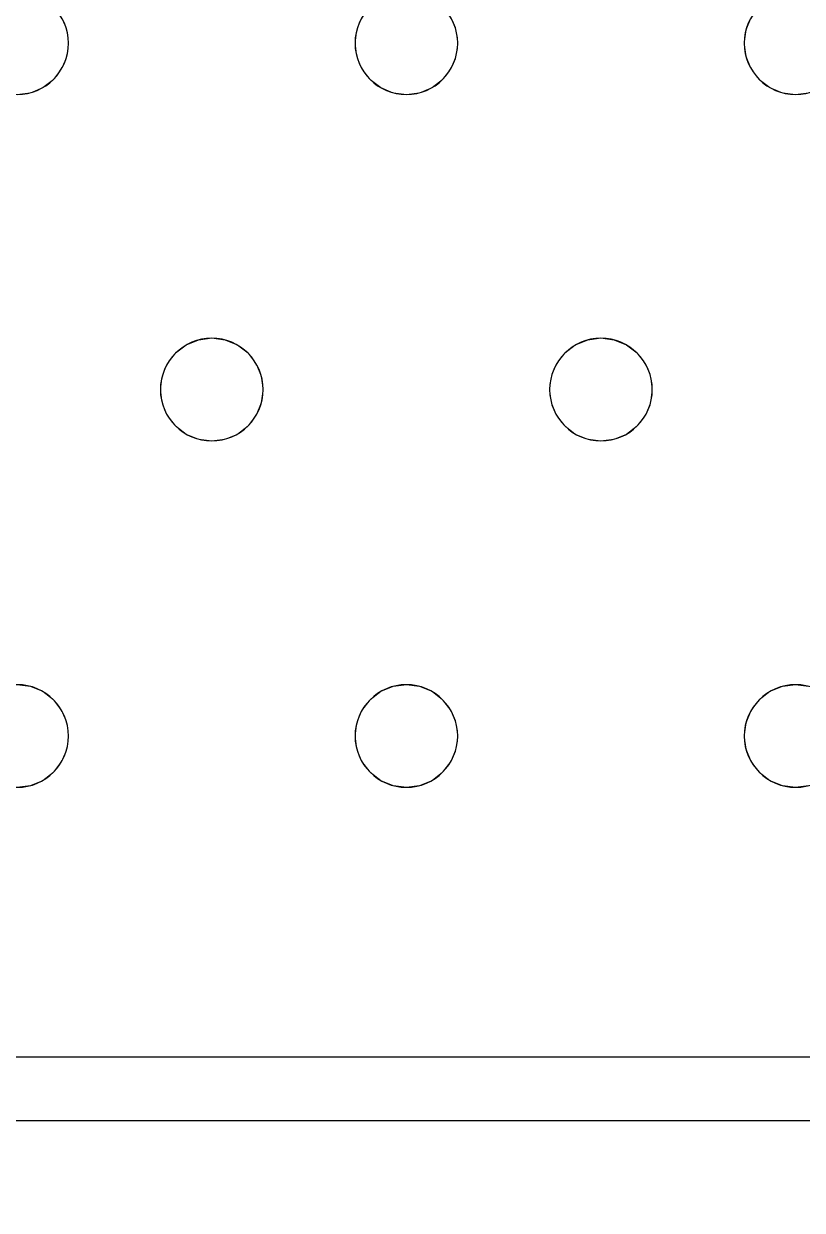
# Model space of a CAD drawing. Header units: millimetres. Extents: x -1 to 1601, y -701 to 1.
# Drawn here: x 1048.3 to 1109, y -405 to -312.5 of the extents above; entities that cross this region are included whole.
import ezdxf

# ---------------------------------------------------------------- set-up
doc = ezdxf.new("R2010")
doc.units = ezdxf.units.MM
doc.layers.add('IQ_200_3D', color=1, linetype='Continuous')
doc.layers.add('IQ_204_2D', color=7, linetype='Continuous')

msp = doc.modelspace()

# ---------------------------------------------------------------- linework, layer by layer
at = {"layer": 'IQ_200_3D', "lineweight": 18}
for points, invisible_edges in [([(122.762, -68.034, 850), (1477.238, -68.034, 850), (1477.238, -397.966, 850), (122.762, -397.966, 850)], 10), ([(122.762, -68.034, 860), (122.762, -397.966, 860), (1477.238, -397.966, 860), (1477.238, -68.034, 860)], 5), ([(1051.648, -312.965, 890), (1051.248, -312, 890), (1051.248, -312, 888), (1051.648, -312.965, 888)], 10), ([(1051.648, -312.965, 888), (1051.248, -312, 888), (1074.653, -312, 888), (1074.254, -312.965, 888)], 10), ([(1051.648, -312.965, 890), (1074.254, -312.965, 890), (1074.653, -312, 890), (1051.248, -312, 890)], 5), ([(1074.653, -312, 890), (1074.254, -312.965, 890), (1074.254, -312.965, 888), (1074.653, -312, 888)], 10), ([(1081.981, -312.965, 890), (1081.582, -312, 890), (1081.582, -312, 888), (1081.981, -312.965, 888)], 10), ([(1081.981, -312.965, 888), (1081.582, -312, 888), (1104.987, -312, 888), (1104.587, -312.965, 888)], 10), ([(1081.981, -312.965, 890), (1104.587, -312.965, 890), (1104.987, -312, 890), (1081.582, -312, 890)], 5), ([(1104.987, -312, 890), (1104.587, -312.965, 890), (1104.587, -312.965, 888), (1104.987, -312, 888)], 10), ([(1051.784, -314, 890), (1051.648, -312.965, 890), (1051.648, -312.965, 888), (1051.784, -314, 888)], 2), ([(1074.254, -312.965, 888), (1074.118, -314, 888), (1051.784, -314, 888), (1051.648, -312.965, 888)], 10), ([(1074.118, -314, 890), (1074.254, -312.965, 890), (1051.784, -314, 890), (1051.648, -315.035, 890)], 10), ([(1051.784, -314, 890), (1074.254, -312.965, 890), (1051.648, -312.965, 890)], 3), ([(1074.254, -312.965, 890), (1074.118, -314, 890), (1074.118, -314, 888), (1074.254, -312.965, 888)], 8), ([(1082.118, -314, 890), (1081.981, -312.965, 890), (1081.981, -312.965, 888), (1082.118, -314, 888)], 2), ([(1104.587, -312.965, 888), (1104.451, -314, 888), (1082.118, -314, 888), (1081.981, -312.965, 888)], 10), ([(1082.118, -314, 890), (1104.451, -314, 890), (1104.587, -312.965, 890), (1081.981, -312.965, 890)], 5), ([(1104.587, -312.965, 890), (1104.451, -314, 890), (1104.451, -314, 888), (1104.587, -312.965, 888)], 8), ([(1074.254, -315.035, 888), (1051.248, -316, 888), (1051.648, -315.035, 888), (1074.118, -314, 888)], 5), ([(1074.254, -315.035, 890), (1074.118, -314, 890), (1051.648, -315.035, 890), (1051.248, -316, 890)], 10), ([(1051.648, -315.035, 890), (1051.784, -314, 890), (1051.784, -314, 888), (1051.648, -315.035, 888)], 8), ([(1051.784, -314, 888), (1074.118, -314, 888), (1051.648, -315.035, 888)], 3), ([(1074.118, -314, 890), (1074.254, -315.035, 890), (1074.254, -315.035, 888), (1074.118, -314, 888)], 2), ([(1104.587, -315.035, 888), (1081.582, -316, 888), (1081.981, -315.035, 888), (1104.451, -314, 888)], 5), ([(1081.981, -315.035, 890), (1082.118, -314, 890), (1082.118, -314, 888), (1081.981, -315.035, 888)], 8), ([(1104.451, -314, 888), (1081.981, -315.035, 888), (1082.118, -314, 888)], 13), ([(1081.981, -315.035, 890), (1104.587, -315.035, 890), (1104.451, -314, 890), (1082.118, -314, 890)], 5), ([(1104.451, -314, 890), (1104.587, -315.035, 890), (1104.587, -315.035, 888), (1104.451, -314, 888)], 2), ([(1051.248, -316, 890), (1051.648, -315.035, 890), (1051.648, -315.035, 888), (1051.248, -316, 888)], 10), ([(1074.653, -316, 888), (1051.248, -316, 888), (1074.254, -315.035, 888)], 3), ([(1074.653, -316, 890), (1074.254, -315.035, 890), (1051.248, -316, 890), (1062.951, -337, 890)], 14), ([(1074.254, -315.035, 890), (1074.653, -316, 890), (1074.653, -316, 888), (1074.254, -315.035, 888)], 10), ([(1081.582, -316, 890), (1081.981, -315.035, 890), (1081.981, -315.035, 888), (1081.582, -316, 888)], 10), ([(1104.587, -315.035, 888), (1104.987, -316, 888), (1081.582, -316, 888)], 14), ([(1104.987, -316, 890), (1104.587, -315.035, 890), (1081.582, -316, 890), (1093.284, -337, 890)], 14), ([(1104.587, -315.035, 890), (1081.981, -315.035, 890), (1081.582, -316, 890)], 13), ([(1104.587, -315.035, 890), (1104.987, -316, 890), (1104.987, -316, 888), (1104.587, -315.035, 888)], 10), ([(1050.613, -316.828, 890), (1051.248, -316, 890), (1051.248, -316, 888), (1050.613, -316.828, 888)], 10), ([(1062.951, -337, 888), (1050.613, -316.828, 888), (1051.248, -316, 888), (1074.653, -316, 888)], 13), ([(1062.951, -337, 890), (1051.248, -316, 890), (1050.613, -316.828, 890), (1061.916, -337.136, 890)], 5), ([(1062.951, -337, 888), (1074.653, -316, 888), (1075.289, -316.828, 888), (1063.986, -337.136, 888)], 5), ([(1075.289, -316.828, 890), (1074.653, -316, 890), (1062.951, -337, 890), (1063.986, -337.136, 890)], 10), ([(1074.653, -316, 890), (1075.289, -316.828, 890), (1075.289, -316.828, 888), (1074.653, -316, 888)], 10), ([(1080.946, -316.828, 890), (1081.582, -316, 890), (1081.582, -316, 888), (1080.946, -316.828, 888)], 10), ([(1080.946, -316.828, 888), (1081.582, -316, 888), (1093.284, -337, 888), (1092.249, -337.136, 888)], 10), ([(1080.946, -316.828, 890), (1092.249, -337.136, 890), (1093.284, -337, 890), (1081.582, -316, 890)], 5), ([(1104.987, -316, 888), (1105.622, -316.828, 888), (1093.284, -337, 888), (1081.582, -316, 888)], 14), ([(1093.284, -337, 890), (1105.622, -316.828, 890), (1104.987, -316, 890)], 13), ([(1104.987, -316, 890), (1105.622, -316.828, 890), (1105.622, -316.828, 888), (1104.987, -316, 888)], 10), ([(1049.784, -317.464, 890), (1050.613, -316.828, 890), (1050.613, -316.828, 888), (1049.784, -317.464, 888)], 10), ([(1049.784, -317.464, 888), (1050.613, -316.828, 888), (1061.916, -337.136, 888), (1060.951, -337.536, 888)], 10), ([(1049.784, -317.464, 890), (1061.916, -337.136, 890), (1050.613, -316.828, 890)], 3), ([(1050.613, -316.828, 888), (1062.951, -337, 888), (1061.916, -337.136, 888)], 13), ([(1063.986, -337.136, 888), (1075.289, -316.828, 888), (1076.118, -317.464, 888)], 13), ([(1063.986, -337.136, 890), (1064.951, -337.536, 890), (1076.118, -317.464, 890), (1075.289, -316.828, 890)], 10), ([(1075.289, -316.828, 890), (1076.118, -317.464, 890), (1076.118, -317.464, 888), (1075.289, -316.828, 888)], 10), ([(1080.118, -317.464, 890), (1080.946, -316.828, 890), (1080.946, -316.828, 888), (1080.118, -317.464, 888)], 10), ([(1080.118, -317.464, 888), (1080.946, -316.828, 888), (1092.249, -337.136, 888), (1091.284, -337.536, 888)], 10), ([(1080.118, -317.464, 890), (1091.284, -337.536, 890), (1092.249, -337.136, 890), (1080.946, -316.828, 890)], 5), ([(1094.32, -337.136, 888), (1093.284, -337, 888), (1105.622, -316.828, 888), (1106.451, -317.464, 888)], 10), ([(1094.32, -337.136, 890), (1106.451, -317.464, 890), (1105.622, -316.828, 890), (1093.284, -337, 890)], 5), ([(1105.622, -316.828, 890), (1106.451, -317.464, 890), (1106.451, -317.464, 888), (1105.622, -316.828, 888)], 10), ([(1036.082, -339, 888), (1035.446, -338.172, 888), (1047.784, -318, 888), (1059.487, -339, 888)], 14), ([(1047.784, -318, 890), (1036.082, -339, 890), (1059.487, -339, 890), (1060.123, -338.172, 890)], 11), ([(1048.82, -317.864, 888), (1047.784, -318, 888), (1047.784, -318, 890), (1048.82, -317.864, 890)], 10), ([(1047.784, -318, 888), (1048.82, -317.864, 888), (1060.123, -338.172, 888), (1059.487, -339, 888)], 10), ([(1048.82, -317.864, 890), (1047.784, -318, 890), (1060.123, -338.172, 890), (1060.951, -337.536, 890)], 10), ([(1048.82, -317.864, 890), (1049.784, -317.464, 890), (1049.784, -317.464, 888), (1048.82, -317.864, 888)], 10), ([(1048.82, -317.864, 888), (1049.784, -317.464, 888), (1060.951, -337.536, 888), (1060.123, -338.172, 888)], 10), ([(1049.784, -317.464, 890), (1048.82, -317.864, 890), (1060.951, -337.536, 890), (1061.916, -337.136, 890)], 10), ([(1064.951, -337.536, 888), (1063.986, -337.136, 888), (1076.118, -317.464, 888), (1077.082, -317.864, 888)], 10), ([(1077.082, -317.864, 890), (1076.118, -317.464, 890), (1064.951, -337.536, 890), (1065.779, -338.172, 890)], 10), ([(1077.082, -317.864, 888), (1078.118, -318, 888), (1065.779, -338.172, 888), (1064.951, -337.536, 888)], 10), ([(1078.118, -318, 890), (1077.082, -317.864, 890), (1065.779, -338.172, 890), (1066.415, -339, 890)], 10), ([(1078.118, -318, 888), (1089.82, -339, 888), (1066.415, -339, 888), (1065.779, -338.172, 888)], 11), ([(1089.82, -339, 890), (1090.456, -338.172, 890), (1078.118, -318, 890), (1066.415, -339, 890)], 14), ([(1076.118, -317.464, 890), (1077.082, -317.864, 890), (1077.082, -317.864, 888), (1076.118, -317.464, 888)], 10), ([(1078.118, -318, 888), (1077.082, -317.864, 888), (1077.082, -317.864, 890), (1078.118, -318, 890)], 10), ([(1079.153, -317.864, 888), (1078.118, -318, 888), (1078.118, -318, 890), (1079.153, -317.864, 890)], 10), ([(1078.118, -318, 888), (1079.153, -317.864, 888), (1090.456, -338.172, 888), (1089.82, -339, 888)], 10), ([(1090.456, -338.172, 890), (1091.284, -337.536, 890), (1079.153, -317.864, 890), (1078.118, -318, 890)], 10), ([(1079.153, -317.864, 890), (1080.118, -317.464, 890), (1080.118, -317.464, 888), (1079.153, -317.864, 888)], 10), ([(1079.153, -317.864, 888), (1080.118, -317.464, 888), (1091.284, -337.536, 888), (1090.456, -338.172, 888)], 10), ([(1079.153, -317.864, 890), (1091.284, -337.536, 890), (1080.118, -317.464, 890)], 3), ([(1095.284, -337.536, 888), (1094.32, -337.136, 888), (1106.451, -317.464, 888), (1107.416, -317.864, 888)], 10), ([(1095.284, -337.536, 890), (1107.416, -317.864, 890), (1106.451, -317.464, 890), (1094.32, -337.136, 890)], 5), ([(1107.416, -317.864, 888), (1108.451, -318, 888), (1096.113, -338.172, 888), (1095.284, -337.536, 888)], 10), ([(1095.284, -337.536, 890), (1096.113, -338.172, 890), (1107.416, -317.864, 890)], 14), ([(1108.451, -318, 890), (1107.416, -317.864, 890), (1096.113, -338.172, 890), (1096.748, -339, 890)], 10), ([(1096.748, -339, 888), (1096.113, -338.172, 888), (1108.451, -318, 888), (1120.154, -339, 888)], 14), ([(1120.154, -339, 890), (1108.451, -318, 890), (1096.748, -339, 890), (1097.148, -339.965, 890)], 11), ([(1106.451, -317.464, 890), (1107.416, -317.864, 890), (1107.416, -317.864, 888), (1106.451, -317.464, 888)], 10), ([(1108.451, -318, 888), (1107.416, -317.864, 888), (1107.416, -317.864, 890), (1108.451, -318, 890)], 10), ([(1109.486, -317.864, 888), (1108.451, -318, 888), (1108.451, -318, 890), (1109.486, -317.864, 890)], 10), ([(1108.451, -318, 888), (1109.486, -317.864, 888), (1120.789, -338.172, 888), (1120.154, -339, 888)], 10), ([(1120.789, -338.172, 890), (1109.486, -317.864, 890), (1108.451, -318, 890), (1120.154, -339, 890)], 5), ([(1060.951, -337.536, 890), (1060.123, -338.172, 890), (1060.123, -338.172, 888), (1060.951, -337.536, 888)], 10), ([(1061.916, -337.136, 890), (1060.951, -337.536, 890), (1060.951, -337.536, 888), (1061.916, -337.136, 888)], 10), ([(1061.916, -337.136, 888), (1062.951, -337, 888), (1062.951, -337, 890), (1061.916, -337.136, 890)], 10), ([(1062.951, -337, 888), (1063.986, -337.136, 888), (1063.986, -337.136, 890), (1062.951, -337, 890)], 10), ([(1064.951, -337.536, 890), (1063.986, -337.136, 890), (1063.986, -337.136, 888), (1064.951, -337.536, 888)], 10), ([(1065.779, -338.172, 890), (1064.951, -337.536, 890), (1064.951, -337.536, 888), (1065.779, -338.172, 888)], 10), ([(1091.284, -337.536, 890), (1090.456, -338.172, 890), (1090.456, -338.172, 888), (1091.284, -337.536, 888)], 10), ([(1092.249, -337.136, 890), (1091.284, -337.536, 890), (1091.284, -337.536, 888), (1092.249, -337.136, 888)], 10), ([(1092.249, -337.136, 888), (1093.284, -337, 888), (1093.284, -337, 890), (1092.249, -337.136, 890)], 10), ([(1093.284, -337, 888), (1094.32, -337.136, 888), (1094.32, -337.136, 890), (1093.284, -337, 890)], 10), ([(1095.284, -337.536, 890), (1094.32, -337.136, 890), (1094.32, -337.136, 888), (1095.284, -337.536, 888)], 10), ([(1096.113, -338.172, 890), (1095.284, -337.536, 890), (1095.284, -337.536, 888), (1096.113, -338.172, 888)], 10), ([(1060.123, -338.172, 890), (1059.487, -339, 890), (1059.487, -339, 888), (1060.123, -338.172, 888)], 10), ([(1066.415, -339, 890), (1065.779, -338.172, 890), (1065.779, -338.172, 888), (1066.415, -339, 888)], 10), ([(1090.456, -338.172, 890), (1089.82, -339, 890), (1089.82, -339, 888), (1090.456, -338.172, 888)], 10), ([(1096.748, -339, 890), (1096.113, -338.172, 890), (1096.113, -338.172, 888), (1096.748, -339, 888)], 10), ([(1036.481, -339.965, 888), (1036.082, -339, 888), (1059.487, -339, 888), (1059.087, -339.965, 888)], 10), ([(1036.481, -339.965, 890), (1059.087, -339.965, 890), (1059.487, -339, 890), (1036.082, -339, 890)], 5), ([(1059.487, -339, 890), (1059.087, -339.965, 890), (1059.087, -339.965, 888), (1059.487, -339, 888)], 10), ([(1066.815, -339.965, 890), (1066.415, -339, 890), (1066.415, -339, 888), (1066.815, -339.965, 888)], 10), ([(1066.815, -339.965, 888), (1066.415, -339, 888), (1089.82, -339, 888)], 14), ([(1066.815, -339.965, 890), (1089.421, -339.965, 890), (1089.82, -339, 890), (1066.415, -339, 890)], 5), ([(1089.421, -339.965, 888), (1066.951, -341, 888), (1066.815, -339.965, 888), (1089.82, -339, 888)], 5), ([(1089.82, -339, 890), (1089.421, -339.965, 890), (1089.421, -339.965, 888), (1089.82, -339, 888)], 10), ([(1097.148, -339.965, 890), (1096.748, -339, 890), (1096.748, -339, 888), (1097.148, -339.965, 888)], 10), ([(1097.148, -339.965, 888), (1096.748, -339, 888), (1120.154, -339, 888), (1119.754, -339.965, 888)], 10), ([(1097.148, -339.965, 890), (1119.754, -339.965, 890), (1120.154, -339, 890)], 13), ([(1036.618, -341, 888), (1036.481, -339.965, 888), (1059.087, -339.965, 888), (1058.951, -341, 888)], 10), ([(1036.618, -341, 890), (1058.951, -341, 890), (1059.087, -339.965, 890), (1036.481, -339.965, 890)], 5), ([(1059.087, -339.965, 890), (1058.951, -341, 890), (1058.951, -341, 888), (1059.087, -339.965, 888)], 8), ([(1066.951, -341, 890), (1066.815, -339.965, 890), (1066.815, -339.965, 888), (1066.951, -341, 888)], 2), ([(1089.284, -341, 888), (1066.815, -342.035, 888), (1066.951, -341, 888), (1089.421, -339.965, 888)], 5), ([(1066.951, -341, 890), (1089.284, -341, 890), (1089.421, -339.965, 890), (1066.815, -339.965, 890)], 5), ([(1089.421, -339.965, 890), (1089.284, -341, 890), (1089.284, -341, 888), (1089.421, -339.965, 888)], 8), ([(1097.284, -341, 890), (1097.148, -339.965, 890), (1097.148, -339.965, 888), (1097.284, -341, 888)], 2), ([(1119.618, -341, 888), (1097.148, -342.035, 888), (1097.284, -341, 888), (1119.754, -339.965, 888)], 5), ([(1119.754, -339.965, 888), (1097.284, -341, 888), (1097.148, -339.965, 888)], 13), ([(1097.284, -341, 890), (1119.618, -341, 890), (1119.754, -339.965, 890), (1097.148, -339.965, 890)], 5), ([(1036.481, -342.035, 888), (1036.618, -341, 888), (1058.951, -341, 888), (1059.087, -342.035, 888)], 10), ([(1036.481, -342.035, 890), (1059.087, -342.035, 890), (1058.951, -341, 890), (1036.618, -341, 890)], 5), ([(1058.951, -341, 890), (1059.087, -342.035, 890), (1059.087, -342.035, 888), (1058.951, -341, 888)], 2), ([(1089.421, -342.035, 888), (1066.415, -343, 888), (1066.815, -342.035, 888), (1089.284, -341, 888)], 5), ([(1066.815, -342.035, 890), (1066.951, -341, 890), (1066.951, -341, 888), (1066.815, -342.035, 888)], 8), ([(1066.815, -342.035, 890), (1089.421, -342.035, 890), (1089.284, -341, 890), (1066.951, -341, 890)], 5), ([(1089.284, -341, 890), (1089.421, -342.035, 890), (1089.421, -342.035, 888), (1089.284, -341, 888)], 2), ([(1097.148, -342.035, 888), (1119.618, -341, 888), (1119.754, -342.035, 888), (1096.748, -343, 888)], 5), ([(1097.148, -342.035, 890), (1097.284, -341, 890), (1097.284, -341, 888), (1097.148, -342.035, 888)], 8), ([(1097.148, -342.035, 890), (1119.754, -342.035, 890), (1119.618, -341, 890), (1097.284, -341, 890)], 5), ([(1036.082, -343, 888), (1036.481, -342.035, 888), (1059.087, -342.035, 888), (1059.487, -343, 888)], 10), ([(1059.087, -342.035, 890), (1036.481, -342.035, 890), (1036.082, -343, 890), (1059.487, -343, 890)], 5), ([(1059.087, -342.035, 890), (1059.487, -343, 890), (1059.487, -343, 888), (1059.087, -342.035, 888)], 10), ([(1066.415, -343, 890), (1066.815, -342.035, 890), (1066.815, -342.035, 888), (1066.415, -343, 888)], 10), ([(1089.421, -342.035, 888), (1089.82, -343, 888), (1066.415, -343, 888)], 14), ([(1066.415, -343, 890), (1089.82, -343, 890), (1089.421, -342.035, 890), (1066.815, -342.035, 890)], 5), ([(1089.421, -342.035, 890), (1089.82, -343, 890), (1089.82, -343, 888), (1089.421, -342.035, 888)], 10), ([(1096.748, -343, 890), (1097.148, -342.035, 890), (1097.148, -342.035, 888), (1096.748, -343, 888)], 10), ([(1096.748, -343, 888), (1119.754, -342.035, 888), (1120.154, -343, 888), (1108.451, -364, 888)], 13), ([(1119.754, -342.035, 890), (1097.148, -342.035, 890), (1096.748, -343, 890), (1120.154, -343, 890)], 5), ([(1059.487, -343, 888), (1060.123, -343.828, 888), (1047.784, -364, 888), (1036.082, -343, 888)], 14), ([(1059.487, -343, 890), (1036.082, -343, 890), (1047.784, -364, 890)], 15), ([(1060.123, -343.828, 890), (1059.487, -343, 890), (1047.784, -364, 890), (1048.82, -364.136, 890)], 10), ([(1059.487, -343, 890), (1060.123, -343.828, 890), (1060.123, -343.828, 888), (1059.487, -343, 888)], 10), ([(1065.779, -343.828, 890), (1066.415, -343, 890), (1066.415, -343, 888), (1065.779, -343.828, 888)], 10), ([(1078.118, -364, 888), (1065.779, -343.828, 888), (1066.415, -343, 888), (1089.82, -343, 888)], 13), ([(1066.415, -343, 890), (1065.779, -343.828, 890), (1078.118, -364, 890)], 14), ([(1078.118, -364, 890), (1090.456, -343.828, 890), (1089.82, -343, 890), (1066.415, -343, 890)], 13), ([(1090.456, -343.828, 888), (1079.153, -364.136, 888), (1078.118, -364, 888), (1089.82, -343, 888)], 5), ([(1089.82, -343, 890), (1090.456, -343.828, 890), (1090.456, -343.828, 888), (1089.82, -343, 888)], 10), ([(1096.113, -343.828, 890), (1096.748, -343, 890), (1096.748, -343, 888), (1096.113, -343.828, 888)], 10), ([(1096.113, -343.828, 888), (1096.748, -343, 888), (1108.451, -364, 888)], 14), ([(1108.451, -364, 890), (1096.748, -343, 890), (1096.113, -343.828, 890), (1107.416, -364.136, 890)], 5), ([(1108.451, -364, 890), (1120.789, -343.828, 890), (1120.154, -343, 890), (1096.748, -343, 890)], 13), ([(1108.451, -364, 888), (1120.154, -343, 888), (1120.789, -343.828, 888), (1109.486, -364.136, 888)], 5), ([(1060.123, -343.828, 888), (1060.951, -344.464, 888), (1048.82, -364.136, 888), (1047.784, -364, 888)], 10), ([(1060.951, -344.464, 890), (1060.123, -343.828, 890), (1048.82, -364.136, 890), (1049.784, -364.536, 890)], 10), ([(1060.123, -343.828, 890), (1060.951, -344.464, 890), (1060.951, -344.464, 888), (1060.123, -343.828, 888)], 10), ([(1064.951, -344.464, 890), (1065.779, -343.828, 890), (1065.779, -343.828, 888), (1064.951, -344.464, 888)], 10), ([(1077.082, -364.136, 888), (1064.951, -344.464, 888), (1065.779, -343.828, 888), (1078.118, -364, 888)], 5), ([(1077.082, -364.136, 890), (1078.118, -364, 890), (1065.779, -343.828, 890), (1064.951, -344.464, 890)], 10), ([(1079.153, -364.136, 890), (1091.284, -344.464, 890), (1090.456, -343.828, 890), (1078.118, -364, 890)], 5), ([(1079.153, -364.136, 888), (1090.456, -343.828, 888), (1091.284, -344.464, 888)], 13), ([(1090.456, -343.828, 890), (1091.284, -344.464, 890), (1091.284, -344.464, 888), (1090.456, -343.828, 888)], 10), ([(1095.284, -344.464, 890), (1096.113, -343.828, 890), (1096.113, -343.828, 888), (1095.284, -344.464, 888)], 10), ([(1096.113, -343.828, 888), (1108.451, -364, 888), (1107.416, -364.136, 888), (1095.284, -344.464, 888)], 5), ([(1107.416, -364.136, 890), (1096.113, -343.828, 890), (1095.284, -344.464, 890), (1106.451, -364.536, 890)], 5), ([(1120.789, -343.828, 890), (1108.451, -364, 890), (1109.486, -364.136, 890), (1121.618, -344.464, 890)], 5), ([(1060.951, -344.464, 888), (1061.916, -344.864, 888), (1049.784, -364.536, 888), (1048.82, -364.136, 888)], 10), ([(1061.916, -344.864, 890), (1060.951, -344.464, 890), (1049.784, -364.536, 890), (1050.613, -365.172, 890)], 10), ([(1061.916, -344.864, 888), (1062.951, -345, 888), (1050.613, -365.172, 888), (1049.784, -364.536, 888)], 10), ([(1062.951, -345, 890), (1061.916, -344.864, 890), (1050.613, -365.172, 890), (1051.248, -366, 890)], 10), ([(1060.951, -344.464, 890), (1061.916, -344.864, 890), (1061.916, -344.864, 888), (1060.951, -344.464, 888)], 10), ([(1062.951, -345, 888), (1061.916, -344.864, 888), (1061.916, -344.864, 890), (1062.951, -345, 890)], 10), ([(1063.986, -344.864, 888), (1062.951, -345, 888), (1062.951, -345, 890), (1063.986, -344.864, 890)], 10), ([(1075.289, -365.172, 888), (1074.653, -366, 888), (1062.951, -345, 888), (1063.986, -344.864, 888)], 10), ([(1062.951, -345, 890), (1075.289, -365.172, 890), (1063.986, -344.864, 890)], 3), ([(1063.986, -344.864, 890), (1064.951, -344.464, 890), (1064.951, -344.464, 888), (1063.986, -344.864, 888)], 10), ([(1076.118, -364.536, 888), (1063.986, -344.864, 888), (1064.951, -344.464, 888), (1077.082, -364.136, 888)], 5), ([(1063.986, -344.864, 890), (1075.289, -365.172, 890), (1076.118, -364.536, 890), (1064.951, -344.464, 890)], 5), ([(1076.118, -364.536, 888), (1075.289, -365.172, 888), (1063.986, -344.864, 888)], 14), ([(1077.082, -364.136, 890), (1064.951, -344.464, 890), (1076.118, -364.536, 890)], 3), ([(1080.118, -364.536, 888), (1079.153, -364.136, 888), (1091.284, -344.464, 888), (1092.249, -344.864, 888)], 10), ([(1091.284, -344.464, 890), (1079.153, -364.136, 890), (1080.118, -364.536, 890)], 13), ([(1092.249, -344.864, 890), (1091.284, -344.464, 890), (1080.118, -364.536, 890), (1080.946, -365.172, 890)], 10), ([(1080.946, -365.172, 888), (1080.118, -364.536, 888), (1092.249, -344.864, 888), (1093.284, -345, 888)], 10), ([(1093.284, -345, 890), (1092.249, -344.864, 890), (1080.946, -365.172, 890), (1081.582, -366, 890)], 10), ([(1091.284, -344.464, 890), (1092.249, -344.864, 890), (1092.249, -344.864, 888), (1091.284, -344.464, 888)], 10), ([(1093.284, -345, 888), (1092.249, -344.864, 888), (1092.249, -344.864, 890), (1093.284, -345, 890)], 10), ([(1094.32, -344.864, 888), (1093.284, -345, 888), (1093.284, -345, 890), (1094.32, -344.864, 890)], 10), ([(1105.622, -365.172, 888), (1093.284, -345, 888), (1094.32, -344.864, 888), (1106.451, -364.536, 888)], 5), ([(1094.32, -344.864, 890), (1093.284, -345, 890), (1105.622, -365.172, 890), (1106.451, -364.536, 890)], 10), ([(1094.32, -344.864, 890), (1095.284, -344.464, 890), (1095.284, -344.464, 888), (1094.32, -344.864, 888)], 10), ([(1106.451, -364.536, 888), (1094.32, -344.864, 888), (1095.284, -344.464, 888), (1107.416, -364.136, 888)], 5), ([(1094.32, -344.864, 890), (1106.451, -364.536, 890), (1095.284, -344.464, 890)], 3), ([(1051.248, -366, 888), (1050.613, -365.172, 888), (1062.951, -345, 888), (1074.653, -366, 888)], 14), ([(1074.653, -366, 890), (1075.289, -365.172, 890), (1062.951, -345, 890), (1051.248, -366, 890)], 14), ([(1081.582, -366, 888), (1080.946, -365.172, 888), (1093.284, -345, 888), (1104.987, -366, 888)], 14), ([(1093.284, -345, 890), (1081.582, -366, 890), (1104.987, -366, 890), (1105.622, -365.172, 890)], 11), ([(1093.284, -345, 888), (1105.622, -365.172, 888), (1104.987, -366, 888)], 13), ([(1047.784, -364, 888), (1048.82, -364.136, 888), (1048.82, -364.136, 890), (1047.784, -364, 890)], 10), ([(1049.784, -364.536, 890), (1048.82, -364.136, 890), (1048.82, -364.136, 888), (1049.784, -364.536, 888)], 10), ([(1077.082, -364.136, 890), (1076.118, -364.536, 890), (1076.118, -364.536, 888), (1077.082, -364.136, 888)], 10), ([(1077.082, -364.136, 888), (1078.118, -364, 888), (1078.118, -364, 890), (1077.082, -364.136, 890)], 10), ([(1078.118, -364, 888), (1079.153, -364.136, 888), (1079.153, -364.136, 890), (1078.118, -364, 890)], 10), ([(1080.118, -364.536, 890), (1079.153, -364.136, 890), (1079.153, -364.136, 888), (1080.118, -364.536, 888)], 10), ([(1107.416, -364.136, 890), (1106.451, -364.536, 890), (1106.451, -364.536, 888), (1107.416, -364.136, 888)], 10), ([(1107.416, -364.136, 888), (1108.451, -364, 888), (1108.451, -364, 890), (1107.416, -364.136, 890)], 10), ([(1108.451, -364, 888), (1109.486, -364.136, 888), (1109.486, -364.136, 890), (1108.451, -364, 890)], 10), ([(1050.613, -365.172, 890), (1049.784, -364.536, 890), (1049.784, -364.536, 888), (1050.613, -365.172, 888)], 10), ([(1051.248, -366, 890), (1050.613, -365.172, 890), (1050.613, -365.172, 888), (1051.248, -366, 888)], 10), ([(1075.289, -365.172, 890), (1074.653, -366, 890), (1074.653, -366, 888), (1075.289, -365.172, 888)], 10), ([(1076.118, -364.536, 890), (1075.289, -365.172, 890), (1075.289, -365.172, 888), (1076.118, -364.536, 888)], 10), ([(1080.946, -365.172, 890), (1080.118, -364.536, 890), (1080.118, -364.536, 888), (1080.946, -365.172, 888)], 10), ([(1081.582, -366, 890), (1080.946, -365.172, 890), (1080.946, -365.172, 888), (1081.582, -366, 888)], 10), ([(1105.622, -365.172, 890), (1104.987, -366, 890), (1104.987, -366, 888), (1105.622, -365.172, 888)], 10), ([(1106.451, -364.536, 890), (1105.622, -365.172, 890), (1105.622, -365.172, 888), (1106.451, -364.536, 888)], 10), ([(1051.648, -366.965, 890), (1051.248, -366, 890), (1051.248, -366, 888), (1051.648, -366.965, 888)], 10), ([(1051.648, -366.965, 888), (1051.248, -366, 888), (1074.653, -366, 888), (1074.254, -366.965, 888)], 10), ([(1074.653, -366, 890), (1051.248, -366, 890), (1051.648, -366.965, 890), (1074.254, -366.965, 890)], 5), ([(1074.653, -366, 890), (1074.254, -366.965, 890), (1074.254, -366.965, 888), (1074.653, -366, 888)], 10), ([(1081.981, -366.965, 890), (1081.582, -366, 890), (1081.582, -366, 888), (1081.981, -366.965, 888)], 10), ([(1104.987, -366, 888), (1104.587, -366.965, 888), (1081.981, -366.965, 888), (1081.582, -366, 888)], 10), ([(1104.987, -366, 890), (1081.582, -366, 890), (1081.981, -366.965, 890)], 13), ([(1081.981, -366.965, 890), (1082.118, -368, 890), (1104.587, -366.965, 890), (1104.987, -366, 890)], 10), ([(1104.987, -366, 890), (1104.587, -366.965, 890), (1104.587, -366.965, 888), (1104.987, -366, 888)], 10), ([(1051.784, -368, 890), (1051.648, -366.965, 890), (1051.648, -366.965, 888), (1051.784, -368, 888)], 2), ([(1074.118, -368, 888), (1051.648, -369.035, 888), (1051.784, -368, 888), (1074.254, -366.965, 888)], 5), ([(1051.784, -368, 888), (1051.648, -366.965, 888), (1074.254, -366.965, 888)], 14), ([(1051.784, -368, 890), (1074.118, -368, 890), (1074.254, -366.965, 890), (1051.648, -366.965, 890)], 5), ([(1074.254, -366.965, 890), (1074.118, -368, 890), (1074.118, -368, 888), (1074.254, -366.965, 888)], 8), ([(1082.118, -368, 890), (1081.981, -366.965, 890), (1081.981, -366.965, 888), (1082.118, -368, 888)], 2), ([(1082.118, -368, 888), (1081.981, -366.965, 888), (1104.587, -366.965, 888), (1104.451, -368, 888)], 10), ([(1082.118, -368, 890), (1081.981, -369.035, 890), (1104.451, -368, 890), (1104.587, -366.965, 890)], 10), ([(1104.587, -366.965, 890), (1104.451, -368, 890), (1104.451, -368, 888), (1104.587, -366.965, 888)], 8), ([(1074.254, -369.035, 888), (1051.248, -370, 888), (1051.648, -369.035, 888), (1074.118, -368, 888)], 5), ([(1051.648, -369.035, 890), (1051.784, -368, 890), (1051.784, -368, 888), (1051.648, -369.035, 888)], 8), ([(1051.648, -369.035, 890), (1074.254, -369.035, 890), (1074.118, -368, 890), (1051.784, -368, 890)], 5), ([(1074.118, -368, 890), (1074.254, -369.035, 890), (1074.254, -369.035, 888), (1074.118, -368, 888)], 2), ([(1081.981, -369.035, 890), (1082.118, -368, 890), (1082.118, -368, 888), (1081.981, -369.035, 888)], 8), ([(1081.981, -369.035, 888), (1082.118, -368, 888), (1104.451, -368, 888), (1104.587, -369.035, 888)], 10), ([(1104.451, -368, 890), (1081.981, -369.035, 890), (1104.587, -369.035, 890)], 3), ([(1104.451, -368, 890), (1104.587, -369.035, 890), (1104.587, -369.035, 888), (1104.451, -368, 888)], 2), ([(1074.653, -370, 888), (1050.613, -370.828, 888), (1051.248, -370, 888), (1074.254, -369.035, 888)], 5), ([(1051.248, -370, 890), (1051.648, -369.035, 890), (1051.648, -369.035, 888), (1051.248, -370, 888)], 10), ([(1074.254, -369.035, 890), (1051.648, -369.035, 890), (1051.248, -370, 890), (1074.653, -370, 890)], 5), ([(1074.254, -369.035, 890), (1074.653, -370, 890), (1074.653, -370, 888), (1074.254, -369.035, 888)], 10), ([(1104.987, -370, 888), (1080.946, -370.828, 888), (1081.582, -370, 888), (1104.587, -369.035, 888)], 5), ([(1081.582, -370, 890), (1081.981, -369.035, 890), (1081.981, -369.035, 888), (1081.582, -370, 888)], 10), ([(1081.582, -370, 888), (1081.981, -369.035, 888), (1104.587, -369.035, 888)], 14), ([(1081.582, -370, 890), (1104.987, -370, 890), (1104.587, -369.035, 890), (1081.981, -369.035, 890)], 5), ([(1104.587, -369.035, 890), (1104.987, -370, 890), (1104.987, -370, 888), (1104.587, -369.035, 888)], 10), ([(1075.289, -370.828, 888), (1049.784, -371.464, 888), (1050.613, -370.828, 888), (1074.653, -370, 888)], 5), ([(1049.784, -371.464, 890), (1050.613, -370.828, 890), (1050.613, -370.828, 888), (1049.784, -371.464, 888)], 10), ([(1075.289, -370.828, 888), (1076.118, -371.464, 888), (1049.784, -371.464, 888)], 14), ([(1049.784, -371.464, 890), (1076.118, -371.464, 890), (1075.289, -370.828, 890), (1050.613, -370.828, 890)], 5), ([(1050.613, -370.828, 890), (1051.248, -370, 890), (1051.248, -370, 888), (1050.613, -370.828, 888)], 10), ([(1050.613, -370.828, 890), (1075.289, -370.828, 890), (1074.653, -370, 890), (1051.248, -370, 890)], 5), ([(1074.653, -370, 890), (1075.289, -370.828, 890), (1075.289, -370.828, 888), (1074.653, -370, 888)], 10), ([(1075.289, -370.828, 890), (1076.118, -371.464, 890), (1076.118, -371.464, 888), (1075.289, -370.828, 888)], 10), ([(1106.451, -371.464, 888), (1079.153, -371.864, 888), (1080.118, -371.464, 888), (1105.622, -370.828, 888)], 5), ([(1106.451, -371.464, 890), (1105.622, -370.828, 890), (1080.118, -371.464, 890), (1079.153, -371.864, 890)], 10), ([(1105.622, -370.828, 888), (1080.118, -371.464, 888), (1080.946, -370.828, 888), (1104.987, -370, 888)], 5), ([(1105.622, -370.828, 890), (1104.987, -370, 890), (1080.946, -370.828, 890), (1080.118, -371.464, 890)], 10), ([(1080.118, -371.464, 890), (1080.946, -370.828, 890), (1080.946, -370.828, 888), (1080.118, -371.464, 888)], 10), ([(1080.946, -370.828, 890), (1081.582, -370, 890), (1081.582, -370, 888), (1080.946, -370.828, 888)], 10), ([(1081.582, -370, 890), (1080.946, -370.828, 890), (1104.987, -370, 890)], 14), ([(1104.987, -370, 890), (1105.622, -370.828, 890), (1105.622, -370.828, 888), (1104.987, -370, 888)], 10), ([(1105.622, -370.828, 890), (1106.451, -371.464, 890), (1106.451, -371.464, 888), (1105.622, -370.828, 888)], 10), ([(1048.82, -371.864, 890), (1049.784, -371.464, 890), (1049.784, -371.464, 888), (1048.82, -371.864, 888)], 10), ([(1048.82, -371.864, 888), (1049.784, -371.464, 888), (1076.118, -371.464, 888), (1077.082, -371.864, 888)], 10), ([(1048.82, -371.864, 890), (1077.082, -371.864, 890), (1076.118, -371.464, 890), (1049.784, -371.464, 890)], 5), ([(1076.118, -371.464, 890), (1077.082, -371.864, 890), (1077.082, -371.864, 888), (1076.118, -371.464, 888)], 10), ([(1107.416, -371.864, 888), (1078.118, -372, 888), (1079.153, -371.864, 888), (1106.451, -371.464, 888)], 5), ([(1107.416, -371.864, 890), (1106.451, -371.464, 890), (1079.153, -371.864, 890), (1078.118, -372, 890)], 10), ([(1079.153, -371.864, 890), (1080.118, -371.464, 890), (1080.118, -371.464, 888), (1079.153, -371.864, 888)], 10), ([(1106.451, -371.464, 890), (1107.416, -371.864, 890), (1107.416, -371.864, 888), (1106.451, -371.464, 888)], 10), ([(1078.118, -372, 888), (1107.416, -371.864, 888), (1108.451, -372, 888), (810.251, -393, 888)], 13), ([(1108.451, -372, 890), (1107.416, -371.864, 890), (1078.118, -372, 890), (810.251, -393, 890)], 14), ([(1047.784, -372, 888), (1078.118, -372, 888), (810.251, -393, 888), (1017.451, -372, 888)], 15), ([(1138.784, -372, 888), (1475.251, -393, 888), (810.251, -393, 888), (1108.451, -372, 888)], 13), ([(810.251, -393, 890), (1475.251, -393, 890), (1138.784, -372, 890), (1108.451, -372, 890)], 14), ([(810.251, -393, 890), (1078.118, -372, 890), (1047.784, -372, 890), (1017.451, -372, 890)], 15), ([(1048.82, -371.864, 888), (1047.784, -372, 888), (1047.784, -372, 890), (1048.82, -371.864, 890)], 10), ([(1047.784, -372, 888), (1048.82, -371.864, 888), (1077.082, -371.864, 888), (1078.118, -372, 888)], 10), ([(1047.784, -372, 890), (1078.118, -372, 890), (1077.082, -371.864, 890), (1048.82, -371.864, 890)], 5), ([(1078.118, -372, 888), (1077.082, -371.864, 888), (1077.082, -371.864, 890), (1078.118, -372, 890)], 10), ([(1079.153, -371.864, 888), (1078.118, -372, 888), (1078.118, -372, 890), (1079.153, -371.864, 890)], 10), ([(1108.451, -372, 888), (1107.416, -371.864, 888), (1107.416, -371.864, 890), (1108.451, -372, 890)], 10), ([(1109.486, -371.864, 888), (1108.451, -372, 888), (1108.451, -372, 890), (1109.486, -371.864, 890)], 10), ([(1108.451, -372, 888), (1109.486, -371.864, 888), (1137.749, -371.864, 888), (1138.784, -372, 888)], 10), ([(1108.451, -372, 890), (1138.784, -372, 890), (1137.749, -371.864, 890), (1109.486, -371.864, 890)], 5)]:
    msp.add_3dface(points, dxfattribs=dict(at, invisible_edges=invisible_edges))
for points in [[(810.251, -393, 890), (810.251, -393, 888), (1475.251, -393, 888), (1475.251, -393, 890)], [(1477.238, -397.966, 850), (1477.238, -397.966, 860), (122.762, -397.966, 860), (122.762, -397.966, 850)]]:
    msp.add_3dface(points, dxfattribs=at)
at = {"layer": 'IQ_204_2D'}
for p, q in [((810.251, -393), (1475.251, -393)), ((122.762, -397.966), (1477.238, -397.966))]:
    msp.add_line(p, q, dxfattribs=at)
for centre, start, end in [((1047.784, -314), 0, 180), ((1078.118, -314), 360, 180), ((1108.451, -314), 0, 180), ((1047.784, -314), 180, 360), ((1078.118, -314), 180, 360), ((1108.451, -314), 180, 360), ((1062.951, -341), 360, 180), ((1093.284, -341), 0, 180), ((1062.951, -341), 180, 360), ((1093.284, -341), 180, 360), ((1047.784, -368), 0, 180), ((1078.118, -368), 360, 180), ((1108.451, -368), 0, 180), ((1047.784, -368), 180, 360), ((1078.118, -368), 180, 360), ((1108.451, -368), 180, 360)]:
    msp.add_arc(centre, 4, start, end, dxfattribs=at)

# ---------------------------------------------------------------- meshes
at = {"layer": 'IQ_200_3D', "lineweight": 18}
mesh = msp.add_polyface(dxfattribs=at)
corners = [(1600, 0, 850), (1600, -700, 850), (0, -700, 850), (0, 0, 850), (1210.5, -594, 850), (1211.556, -602.023, 850), (1214.653, -609.5, 850), (1219.58, -615.92, 850), (1226, -620.847, 850), (1233.477, -623.944, 850), (1241.5, -625, 850), (1459.5, -625, 850), (1467.523, -623.944, 850), (1475, -620.847, 850), (1481.42, -615.92, 850), (1486.347, -609.5, 850), (1489.444, -602.023, 850), (1490.5, -594, 850), (1490.5, -476, 850), (1489.444, -467.977, 850), (1486.347, -460.5, 850), (1481.42, -454.08, 850), (1475, -449.153, 850), (1467.523, -446.056, 850), (1459.5, -445, 850), (1241.5, -445, 850), (1233.477, -446.056, 850), (1226, -449.153, 850), (1219.58, -454.08, 850), (1214.653, -460.5, 850), (1211.556, -467.977, 850), (1210.5, -476, 850), (1477.5, -68.034, 850), (122.5, -68.034, 850), (110.412, -69.625, 850), (99.148, -74.291, 850), (89.475, -81.713, 850), (82.053, -91.386, 850), (77.388, -102.65, 850), (75.796, -114.738, 850), (75.796, -351.262, 850), (77.388, -363.35, 850), (82.053, -374.614, 850), (89.475, -384.287, 850), (99.148, -391.709, 850), (110.412, -396.375, 850), (122.5, -397.966, 850), (1477.5, -397.966, 850), (1489.588, -396.375, 850), (1500.852, -391.709, 850), (1510.525, -384.287, 850), (1517.947, -374.614, 850), (1522.612, -363.35, 850), (1524.204, -351.262, 850), (1524.204, -114.738, 850), (1522.612, -102.65, 850), (1517.947, -91.386, 850), (1510.525, -81.713, 850), (1500.852, -74.291, 850), (1489.588, -69.625, 850)]
mesh.append_faces([[corners[k] for k in face] for face in [(37, 3, 36), (35, 3, 34), (4, 46, 31), (31, 46, 30), (55, 0, 54), (16, 1, 15), (14, 1, 13), (21, 49, 20), (11, 1, 10)]], dxfattribs={"vtx0": -1, "vtx1": -1})
mesh.append_faces([[corners[k] for k in face] for face in [(3, 37, 38), (3, 38, 39), (3, 39, 40, 2), (2, 40, 41), (46, 4, 5), (2, 6, 7), (46, 29, 30), (46, 28, 29), (26, 46, 47, 25), (46, 26, 27), (0, 59, 32, 3), (20, 49, 50, 19), (47, 24, 25), (0, 55, 56), (1, 52, 53), (19, 50, 51, 18), (1, 16, 17)]], dxfattribs={"vtx0": -1, "vtx2": -1})
mesh.append_faces([[corners[k] for k in face] for face in [(2, 45, 46, 5), (1, 17, 18, 51)]], dxfattribs={"vtx0": -1, "vtx2": -1, "vtx3": -1})
mesh.append_faces([[corners[k] for k in face] for face in [(41, 42, 2), (35, 36, 3), (33, 34, 3, 32), (43, 44, 2), (44, 45, 2), (42, 43, 2), (5, 6, 2), (27, 28, 46), (7, 8, 2), (8, 9, 2), (58, 59, 0), (56, 57, 0), (57, 58, 0), (51, 52, 1), (23, 24, 47), (11, 12, 1), (12, 13, 1), (14, 15, 1)]], dxfattribs={"vtx1": -1, "vtx2": -1})
mesh.append_faces([[corners[k] for k in face] for face in [(1, 2, 9, 10), (47, 48, 22, 23), (48, 49, 21, 22), (53, 54, 0, 1)]], dxfattribs={"vtx1": -1, "vtx3": -1})
mesh = msp.add_polyface(dxfattribs=at)
corners = [(1600, -700, 900), (1600, -23, 900), (0, -23, 900), (0, -700, 900), (90, -35.113, 900), (1510, -35.113, 900), (1529.382, -37.665, 900), (1547.443, -45.146, 900), (1562.953, -57.047, 900), (1574.854, -72.557, 900), (1582.335, -90.618, 900), (1584.887, -110, 900), (1584.887, -610, 900), (1582.335, -629.382, 900), (1574.854, -647.443, 900), (1562.953, -662.953, 900), (1547.443, -674.854, 900), (1529.382, -682.335, 900), (1510, -684.887, 900), (90, -684.887, 900), (70.618, -682.335, 900), (52.557, -674.854, 900), (37.047, -662.953, 900), (25.146, -647.443, 900), (17.665, -629.382, 900), (15.113, -610, 900), (15.113, -110, 900), (17.665, -90.618, 900), (25.146, -72.557, 900), (37.047, -57.047, 900), (52.557, -45.146, 900), (70.618, -37.665, 900)]
mesh.append_faces([[corners[k] for k in face] for face in [(9, 1, 8), (14, 0, 13), (31, 2, 30), (28, 2, 27), (21, 3, 20), (23, 3, 22)]], dxfattribs={"vtx0": -1, "vtx1": -1})
mesh.append_faces([[corners[k] for k in face] for face in [(1, 9, 10), (1, 11, 12, 0), (0, 14, 15), (0, 18, 19), (2, 28, 29), (3, 23, 24)]], dxfattribs={"vtx0": -1, "vtx2": -1})
mesh.append_faces([[corners[k] for k in face] for face in [(10, 11, 1), (5, 6, 1), (7, 8, 1), (6, 7, 1), (12, 13, 0), (15, 16, 0), (17, 18, 0), (16, 17, 0), (31, 4, 2), (29, 30, 2), (26, 27, 2), (21, 22, 3), (24, 25, 3)]], dxfattribs={"vtx1": -1, "vtx2": -1})
mesh.append_faces([[corners[k] for k in face] for face in [(4, 5, 1, 2), (25, 26, 2, 3), (19, 20, 3, 0)]], dxfattribs={"vtx1": -1, "vtx3": -1})
mesh = msp.add_polyface(dxfattribs=at)
corners = [(1510, -48.392, 890), (90, -48.392, 890), (66.424, -53.082, 890), (46.437, -66.437, 890), (33.082, -86.424, 890), (28.392, -110, 890), (28.392, -610, 890), (33.082, -633.576, 890), (46.437, -653.563, 890), (66.424, -666.918, 890), (90, -671.608, 890), (1510, -671.608, 890), (1533.576, -666.918, 890), (1553.563, -653.563, 890), (1566.918, -633.576, 890), (1571.608, -610, 890), (1571.608, -110, 890), (1566.918, -86.424, 890), (1553.563, -66.437, 890), (1533.576, -53.082, 890), (122.5, -418.034, 890), (1477.5, -418.034, 890), (1489.656, -419.634, 890), (1500.983, -424.326, 890), (1510.71, -431.79, 890), (1518.174, -441.517, 890), (1522.866, -452.844, 890), (1524.466, -465, 890), (1524.466, -605, 890), (1522.866, -617.156, 890), (1518.174, -628.483, 890), (1510.71, -638.21, 890), (1500.983, -645.674, 890), (1489.656, -650.366, 890), (1477.5, -651.966, 890), (122.5, -651.966, 890), (110.344, -650.366, 890), (99.017, -645.674, 890), (89.29, -638.21, 890), (81.826, -628.483, 890), (77.134, -617.156, 890), (75.534, -605, 890), (75.534, -465, 890), (77.134, -452.844, 890), (81.826, -441.517, 890), (89.29, -431.79, 890), (99.017, -424.326, 890), (110.344, -419.634, 890), (122.5, -68.034, 890), (1477.5, -68.034, 890), (1489.588, -69.625, 890), (1500.852, -74.291, 890), (1510.525, -81.713, 890), (1517.947, -91.386, 890), (1522.612, -102.65, 890), (1524.204, -114.738, 890), (1524.204, -351.262, 890), (1522.612, -363.35, 890), (1517.947, -374.614, 890), (1510.525, -384.287, 890), (1500.852, -391.709, 890), (1489.588, -396.375, 890), (1477.5, -397.966, 890), (122.5, -397.966, 890), (110.412, -396.375, 890), (99.148, -391.709, 890), (89.475, -384.287, 890), (82.053, -374.614, 890), (77.388, -363.35, 890), (75.796, -351.262, 890), (75.796, -114.738, 890), (77.388, -102.65, 890), (82.053, -91.386, 890), (89.475, -81.713, 890), (99.148, -74.291, 890), (110.412, -69.625, 890)]
mesh.append_faces([[corners[k] for k in face] for face in [(65, 47, 64), (75, 1, 74), (71, 5, 70), (73, 2, 72)]], dxfattribs={"vtx0": -1, "vtx1": -1})
mesh.append_faces([[corners[k] for k in face] for face in [(15, 28, 29, 14), (11, 32, 33), (16, 55, 56, 15), (54, 17, 18, 53), (53, 18, 19, 52), (52, 19, 0, 51), (0, 50, 51), (10, 37, 38, 9), (64, 47, 20, 63), (8, 39, 40, 7), (39, 8, 9, 38), (69, 42, 43), (1, 75, 48, 0), (3, 71, 72, 2)]], dxfattribs={"vtx0": -1, "vtx2": -1})
mesh.append_faces([[corners[k] for k in face] for face in [(6, 41, 42, 69)]], dxfattribs={"vtx0": -1, "vtx2": -1, "vtx3": -1})
mesh.append_faces([[corners[k] for k in face] for face in [(11, 33, 34, 35), (71, 3, 4, 5)]], dxfattribs={"vtx0": -1, "vtx3": -1})
mesh.append_faces([[corners[k] for k in face] for face in [(49, 50, 0, 48), (36, 37, 10)]], dxfattribs={"vtx1": -1, "vtx2": -1})
mesh.append_faces([[corners[k] for k in face] for face in [(27, 28, 15, 56)]], dxfattribs={"vtx1": -1, "vtx2": -1, "vtx3": -1})
mesh.append_faces([[corners[k] for k in face] for face in [(13, 14, 29, 30), (12, 13, 30, 31), (26, 27, 56, 57), (31, 32, 11, 12), (24, 25, 58, 59), (21, 22, 61, 62), (22, 23, 60, 61), (23, 24, 59, 60), (25, 26, 57, 58), (54, 55, 16, 17), (20, 21, 62, 63), (35, 36, 10, 11), (45, 46, 66, 67), (46, 47, 65, 66), (6, 7, 40, 41), (43, 44, 68, 69), (44, 45, 67, 68), (73, 74, 1, 2), (69, 70, 5, 6)]], dxfattribs={"vtx1": -1, "vtx3": -1})
mesh = msp.add_polyface(dxfattribs=at)
corners = [(122.5, -397.966, 890), (1477.5, -397.966, 890), (1477.5, -397.966, 850), (122.5, -397.966, 850)]
mesh.append_faces([[corners[k] for k in face] for face in [(0, 1, 2, 3)]])

doc.saveas('drawing.dxf')
